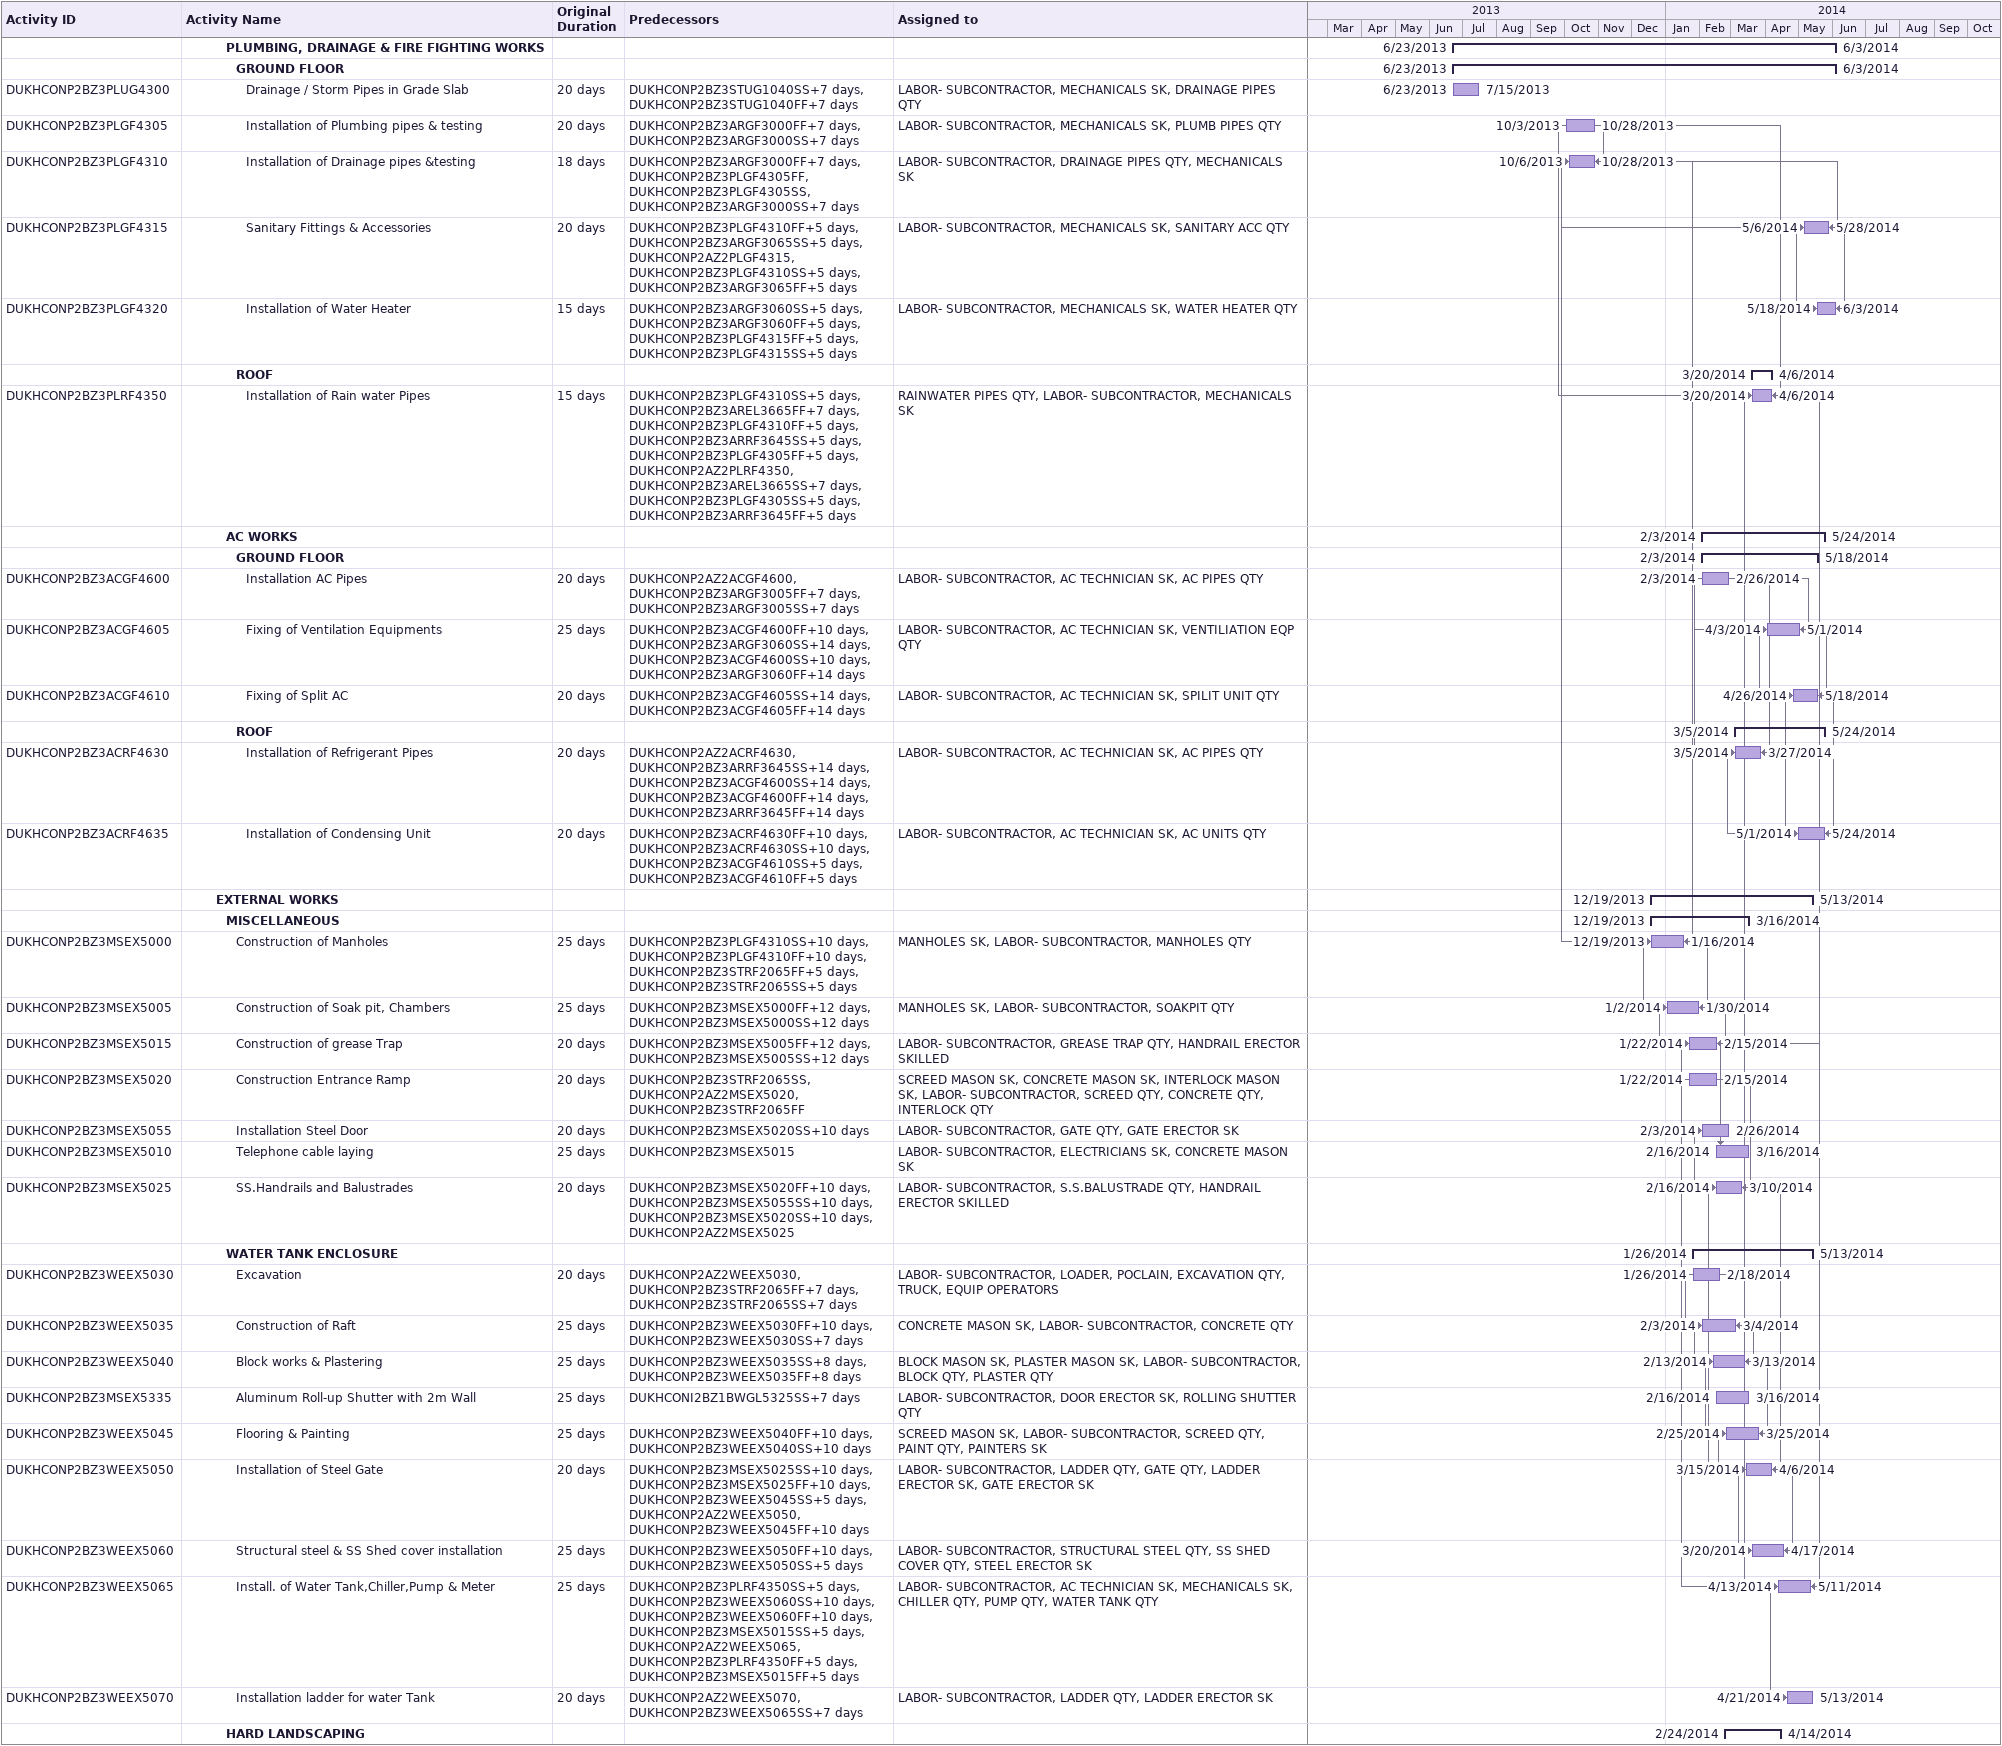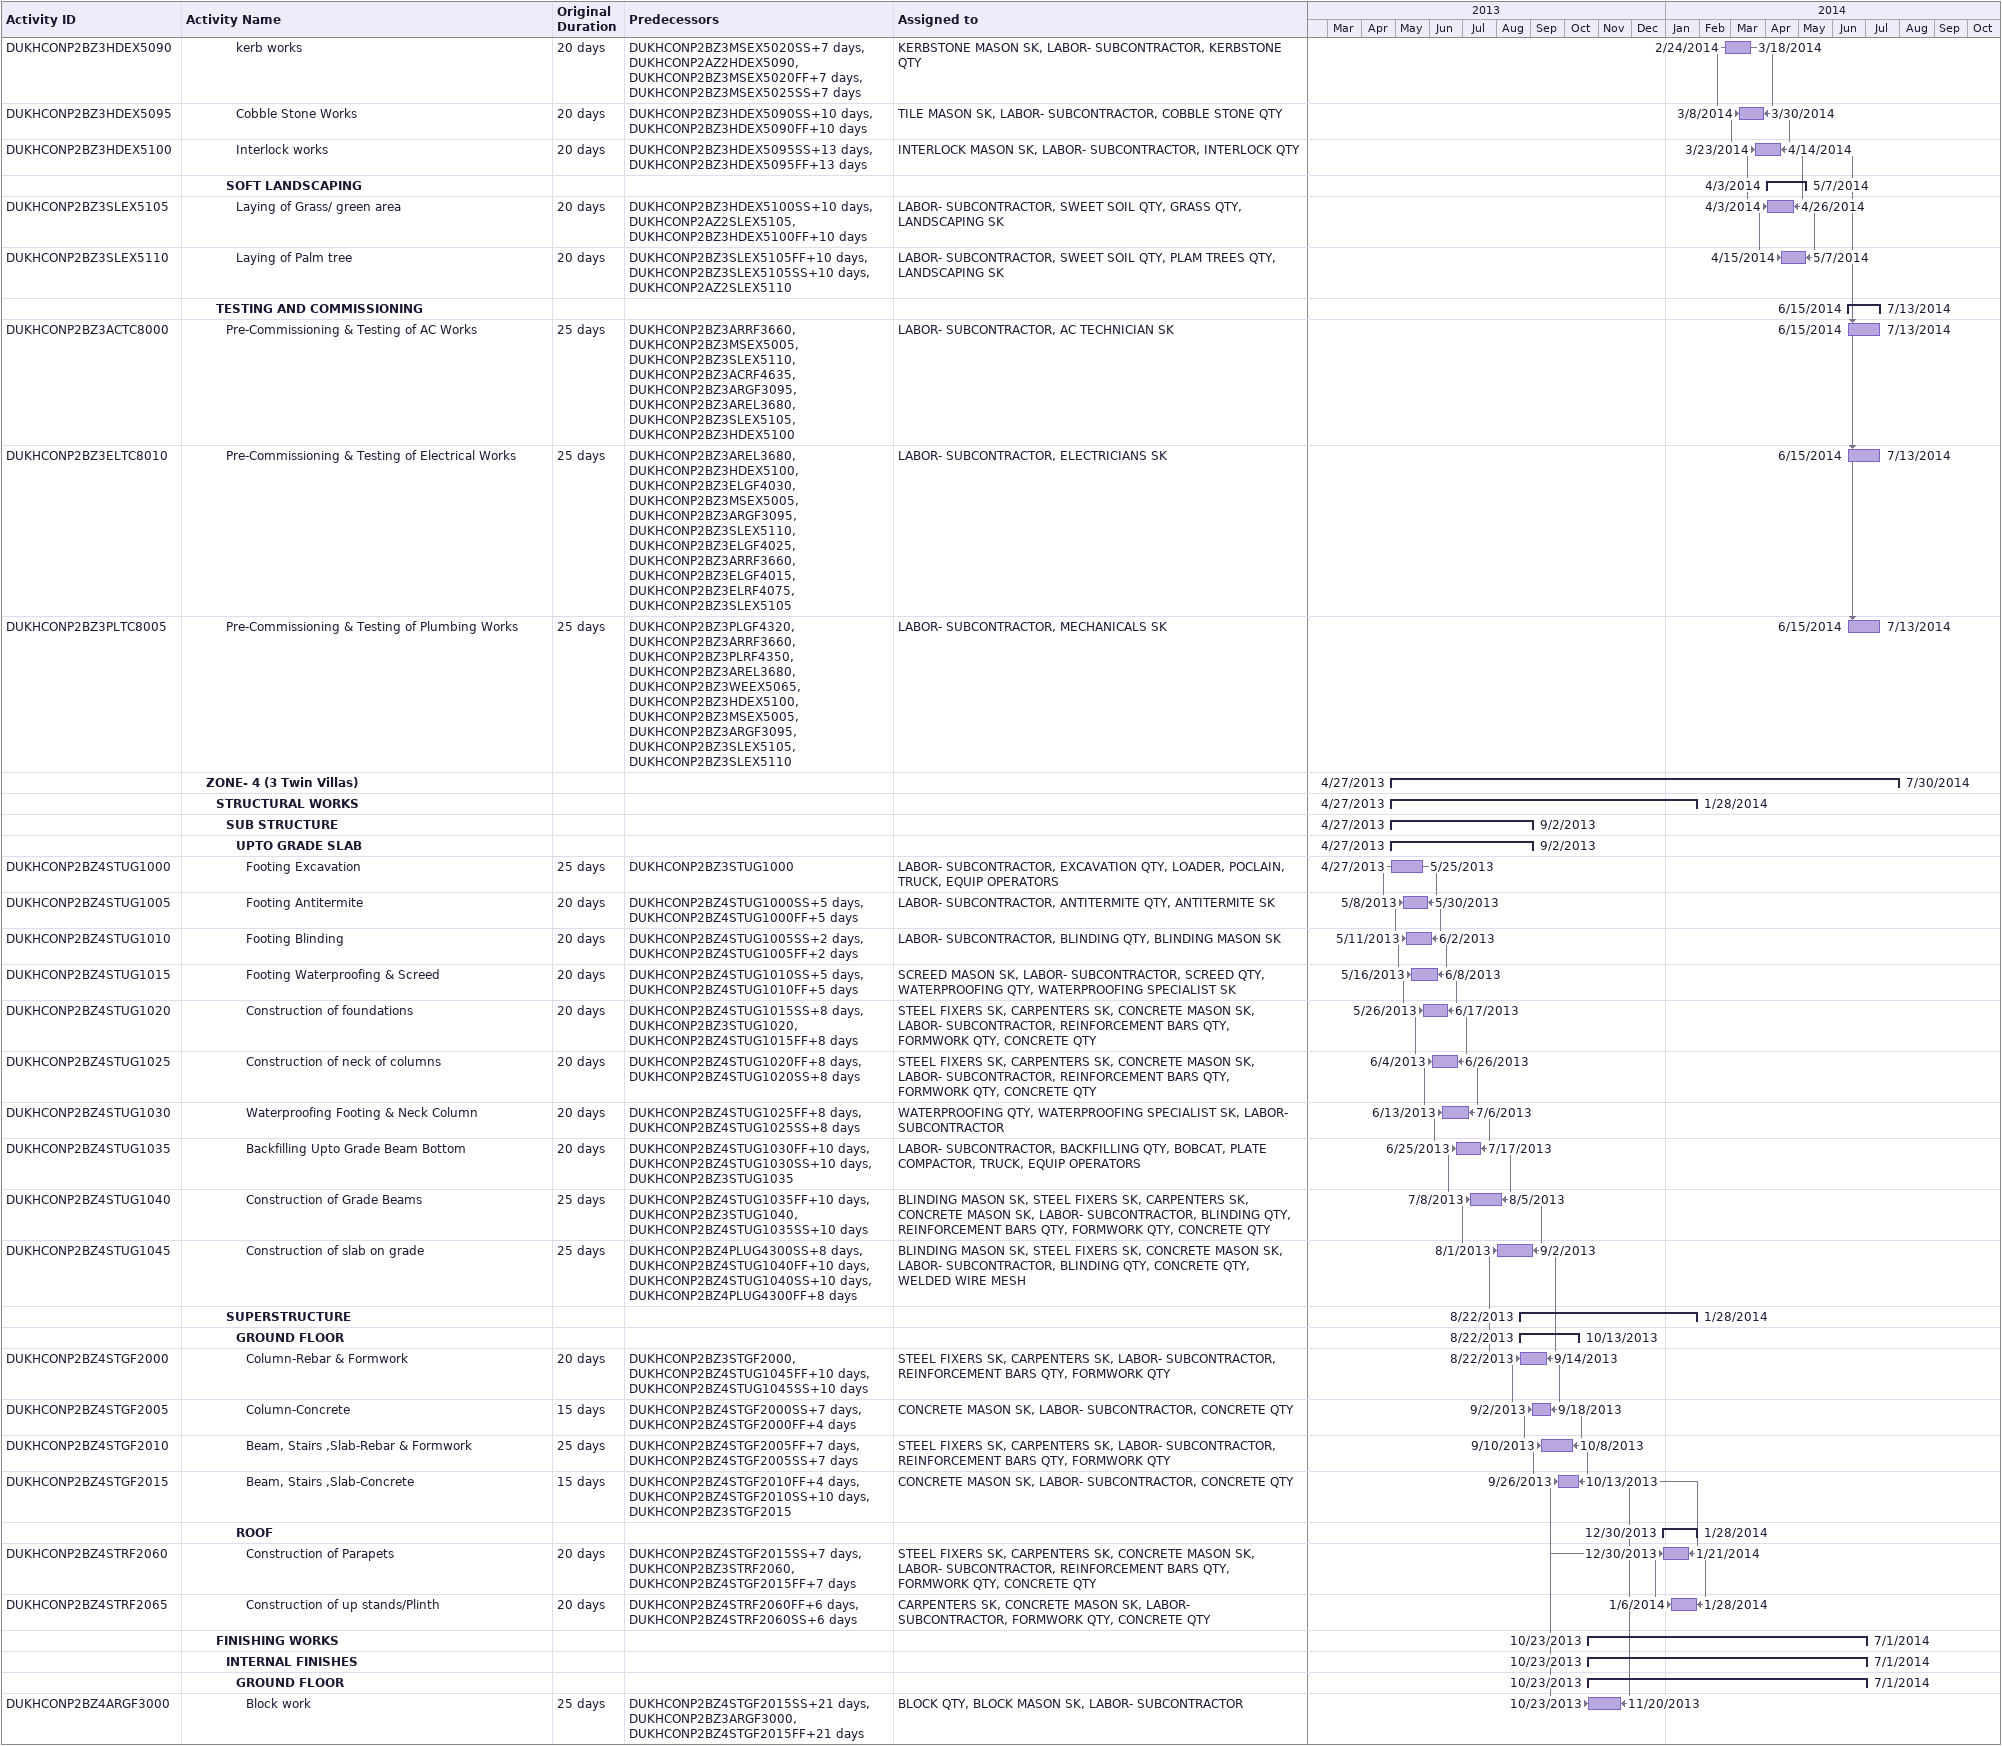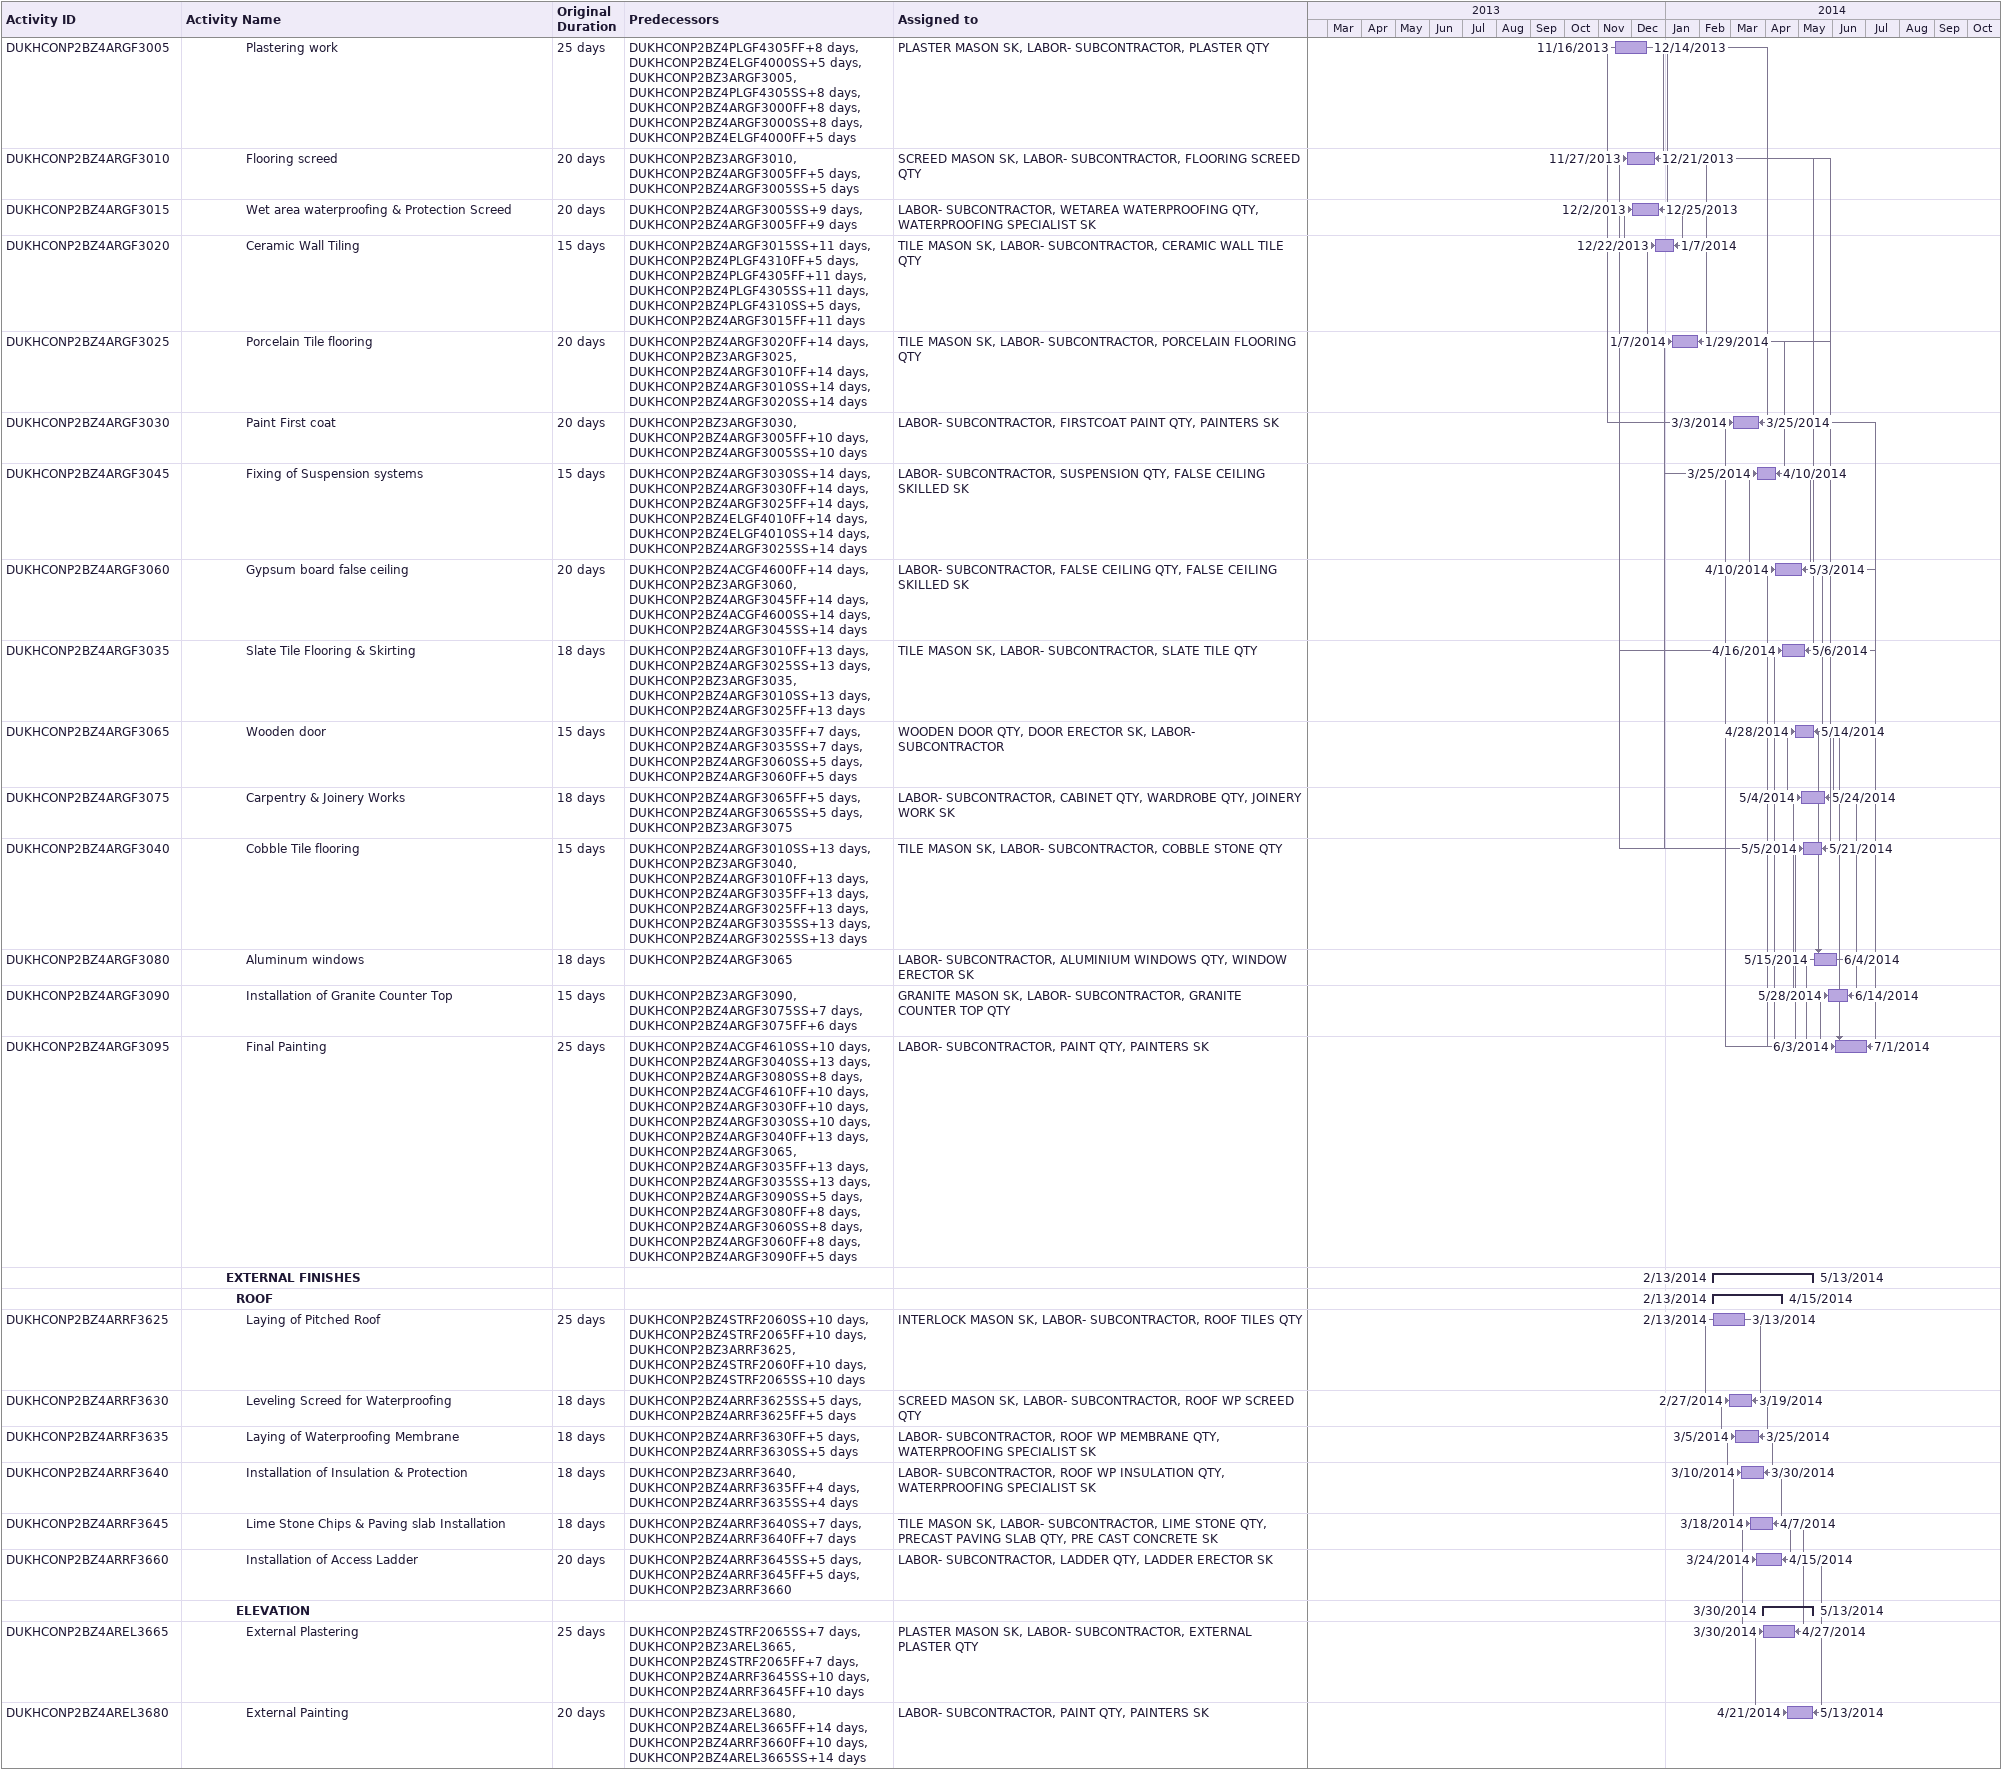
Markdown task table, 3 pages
| ID | Level | Task | Original duration | Start | Finish | Predecessors | Resources |
|---|---|---|---|---|---|---|---|
|  | 5 | **PLUMBING, DRAINAGE & FIRE FIGHTING WORKS** |  | 2013-06-23 | 2014-06-03 |  |  |
|  | 6 | **GROUND FLOOR** |  | 2013-06-23 | 2014-06-03 |  |  |
| DUKHCONP2BZ3PLUG4300 | 7 | Drainage / Storm Pipes in Grade Slab | 20d | 2013-06-23 | 2013-07-15 | DUKHCONP2BZ3STUG1040SS+7d, DUKHCONP2BZ3STUG1040FF+7d | LABOR- SUBCONTRACTOR, MECHANICALS SK, DRAINAGE PIPES QTY |
| DUKHCONP2BZ3PLGF4305 | 7 | Installation of Plumbing pipes & testing | 20d | 2013-10-03 | 2013-10-28 | DUKHCONP2BZ3ARGF3000FF+7d, DUKHCONP2BZ3ARGF3000SS+7d | LABOR- SUBCONTRACTOR, MECHANICALS SK, PLUMB PIPES QTY |
| DUKHCONP2BZ3PLGF4310 | 7 | Installation of Drainage pipes &testing | 18d | 2013-10-06 | 2013-10-28 | DUKHCONP2BZ3ARGF3000FF+7d, DUKHCONP2BZ3PLGF4305FF, DUKHCONP2BZ3PLGF4305SS, DUKHCONP2BZ3ARGF3000SS+7d | LABOR- SUBCONTRACTOR, DRAINAGE PIPES QTY, MECHANICALS SK |
| DUKHCONP2BZ3PLGF4315 | 7 | Sanitary Fittings & Accessories | 20d | 2014-05-06 | 2014-05-28 | DUKHCONP2BZ3PLGF4310FF+5d, DUKHCONP2BZ3ARGF3065SS+5d, DUKHCONP2AZ2PLGF4315, DUKHCONP2BZ3PLGF4310SS+5d, DUKHCONP2BZ3ARGF3065FF+5d | LABOR- SUBCONTRACTOR, MECHANICALS SK, SANITARY ACC QTY |
| DUKHCONP2BZ3PLGF4320 | 7 | Installation of Water Heater | 15d | 2014-05-18 | 2014-06-03 | DUKHCONP2BZ3ARGF3060SS+5d, DUKHCONP2BZ3ARGF3060FF+5d, DUKHCONP2BZ3PLGF4315FF+5d, DUKHCONP2BZ3PLGF4315SS+5d | LABOR- SUBCONTRACTOR, MECHANICALS SK, WATER HEATER QTY |
|  | 6 | **ROOF** |  | 2014-03-20 | 2014-04-06 |  |  |
| DUKHCONP2BZ3PLRF4350 | 7 | Installation of Rain water Pipes | 15d | 2014-03-20 | 2014-04-06 | DUKHCONP2BZ3PLGF4310SS+5d, DUKHCONP2BZ3AREL3665FF+7d, DUKHCONP2BZ3PLGF4310FF+5d, DUKHCONP2BZ3ARRF3645SS+5d, DUKHCONP2BZ3PLGF4305FF+5d, DUKHCONP2AZ2PLRF4350, DUKHCONP2BZ3AREL3665SS+7d, DUKHCONP2BZ3PLGF4305SS+5d, DUKHCONP2BZ3ARRF3645FF+5d | RAINWATER PIPES QTY, LABOR- SUBCONTRACTOR, MECHANICALS SK |
|  | 5 | **AC WORKS** |  | 2014-02-03 | 2014-05-24 |  |  |
|  | 6 | **GROUND FLOOR** |  | 2014-02-03 | 2014-05-18 |  |  |
| DUKHCONP2BZ3ACGF4600 | 7 | Installation AC Pipes | 20d | 2014-02-03 | 2014-02-26 | DUKHCONP2AZ2ACGF4600, DUKHCONP2BZ3ARGF3005FF+7d, DUKHCONP2BZ3ARGF3005SS+7d | LABOR- SUBCONTRACTOR, AC TECHNICIAN SK, AC PIPES QTY |
| DUKHCONP2BZ3ACGF4605 | 7 | Fixing of Ventilation Equipments | 25d | 2014-04-03 | 2014-05-01 | DUKHCONP2BZ3ACGF4600FF+10d, DUKHCONP2BZ3ARGF3060SS+14d, DUKHCONP2BZ3ACGF4600SS+10d, DUKHCONP2BZ3ARGF3060FF+14d | LABOR- SUBCONTRACTOR, AC TECHNICIAN SK, VENTILIATION EQP QTY |
| DUKHCONP2BZ3ACGF4610 | 7 | Fixing of Split AC | 20d | 2014-04-26 | 2014-05-18 | DUKHCONP2BZ3ACGF4605SS+14d, DUKHCONP2BZ3ACGF4605FF+14d | LABOR- SUBCONTRACTOR, AC TECHNICIAN SK, SPILIT UNIT QTY |
|  | 6 | **ROOF** |  | 2014-03-05 | 2014-05-24 |  |  |
| DUKHCONP2BZ3ACRF4630 | 7 | Installation of Refrigerant Pipes | 20d | 2014-03-05 | 2014-03-27 | DUKHCONP2AZ2ACRF4630, DUKHCONP2BZ3ARRF3645SS+14d, DUKHCONP2BZ3ACGF4600SS+14d, DUKHCONP2BZ3ACGF4600FF+14d, DUKHCONP2BZ3ARRF3645FF+14d | LABOR- SUBCONTRACTOR, AC TECHNICIAN SK, AC PIPES QTY |
| DUKHCONP2BZ3ACRF4635 | 7 | Installation of Condensing Unit | 20d | 2014-05-01 | 2014-05-24 | DUKHCONP2BZ3ACRF4630FF+10d, DUKHCONP2BZ3ACRF4630SS+10d, DUKHCONP2BZ3ACGF4610SS+5d, DUKHCONP2BZ3ACGF4610FF+5d | LABOR- SUBCONTRACTOR, AC TECHNICIAN SK, AC UNITS QTY |
|  | 4 | **EXTERNAL WORKS** |  | 2013-12-19 | 2014-05-13 |  |  |
|  | 5 | **MISCELLANEOUS** |  | 2013-12-19 | 2014-03-16 |  |  |
| DUKHCONP2BZ3MSEX5000 | 6 | Construction of Manholes | 25d | 2013-12-19 | 2014-01-16 | DUKHCONP2BZ3PLGF4310SS+10d, DUKHCONP2BZ3PLGF4310FF+10d, DUKHCONP2BZ3STRF2065FF+5d, DUKHCONP2BZ3STRF2065SS+5d | MANHOLES SK, LABOR- SUBCONTRACTOR, MANHOLES QTY |
| DUKHCONP2BZ3MSEX5005 | 6 | Construction of Soak pit, Chambers | 25d | 2014-01-02 | 2014-01-30 | DUKHCONP2BZ3MSEX5000FF+12d, DUKHCONP2BZ3MSEX5000SS+12d | MANHOLES SK, LABOR- SUBCONTRACTOR, SOAKPIT QTY |
| DUKHCONP2BZ3MSEX5015 | 6 | Construction of grease Trap | 20d | 2014-01-22 | 2014-02-15 | DUKHCONP2BZ3MSEX5005FF+12d, DUKHCONP2BZ3MSEX5005SS+12d | LABOR- SUBCONTRACTOR, GREASE TRAP QTY, HANDRAIL ERECTOR SKILLED |
| DUKHCONP2BZ3MSEX5020 | 6 | Construction Entrance Ramp | 20d | 2014-01-22 | 2014-02-15 | DUKHCONP2BZ3STRF2065SS, DUKHCONP2AZ2MSEX5020, DUKHCONP2BZ3STRF2065FF | SCREED MASON SK, CONCRETE MASON SK, INTERLOCK MASON SK, LABOR- SUBCONTRACTOR, SCREED QTY, CONCRETE QTY, INTERLOCK QTY |
| DUKHCONP2BZ3MSEX5055 | 6 | Installation Steel Door | 20d | 2014-02-03 | 2014-02-26 | DUKHCONP2BZ3MSEX5020SS+10d | LABOR- SUBCONTRACTOR, GATE QTY, GATE ERECTOR SK |
| DUKHCONP2BZ3MSEX5010 | 6 | Telephone cable laying | 25d | 2014-02-16 | 2014-03-16 | DUKHCONP2BZ3MSEX5015 | LABOR- SUBCONTRACTOR, ELECTRICIANS SK, CONCRETE MASON SK |
| DUKHCONP2BZ3MSEX5025 | 6 | SS.Handrails and Balustrades | 20d | 2014-02-16 | 2014-03-10 | DUKHCONP2BZ3MSEX5020FF+10d, DUKHCONP2BZ3MSEX5055SS+10d, DUKHCONP2BZ3MSEX5020SS+10d, DUKHCONP2AZ2MSEX5025 | LABOR- SUBCONTRACTOR, S.S.BALUSTRADE QTY, HANDRAIL ERECTOR SKILLED |
|  | 5 | **WATER TANK ENCLOSURE** |  | 2014-01-26 | 2014-05-13 |  |  |
| DUKHCONP2BZ3WEEX5030 | 6 | Excavation | 20d | 2014-01-26 | 2014-02-18 | DUKHCONP2AZ2WEEX5030, DUKHCONP2BZ3STRF2065FF+7d, DUKHCONP2BZ3STRF2065SS+7d | LABOR- SUBCONTRACTOR, LOADER, POCLAIN, EXCAVATION QTY, TRUCK, EQUIP OPERATORS |
| DUKHCONP2BZ3WEEX5035 | 6 | Construction of Raft | 25d | 2014-02-03 | 2014-03-04 | DUKHCONP2BZ3WEEX5030FF+10d, DUKHCONP2BZ3WEEX5030SS+7d | CONCRETE MASON SK, LABOR- SUBCONTRACTOR, CONCRETE QTY |
| DUKHCONP2BZ3WEEX5040 | 6 | Block works & Plastering | 25d | 2014-02-13 | 2014-03-13 | DUKHCONP2BZ3WEEX5035SS+8d, DUKHCONP2BZ3WEEX5035FF+8d | BLOCK MASON SK, PLASTER MASON SK, LABOR- SUBCONTRACTOR, BLOCK QTY, PLASTER QTY |
| DUKHCONP2BZ3MSEX5335 | 6 | Aluminum Roll-up Shutter with 2m Wall | 25d | 2014-02-16 | 2014-03-16 | DUKHCONI2BZ1BWGL5325SS+7d | LABOR- SUBCONTRACTOR, DOOR ERECTOR SK, ROLLING SHUTTER QTY |
| DUKHCONP2BZ3WEEX5045 | 6 | Flooring & Painting | 25d | 2014-02-25 | 2014-03-25 | DUKHCONP2BZ3WEEX5040FF+10d, DUKHCONP2BZ3WEEX5040SS+10d | SCREED MASON SK, LABOR- SUBCONTRACTOR, SCREED QTY, PAINT QTY, PAINTERS SK |
| DUKHCONP2BZ3WEEX5050 | 6 | Installation of Steel Gate | 20d | 2014-03-15 | 2014-04-06 | DUKHCONP2BZ3MSEX5025SS+10d, DUKHCONP2BZ3MSEX5025FF+10d, DUKHCONP2BZ3WEEX5045SS+5d, DUKHCONP2AZ2WEEX5050, DUKHCONP2BZ3WEEX5045FF+10d | LABOR- SUBCONTRACTOR, LADDER QTY, GATE QTY, LADDER ERECTOR SK, GATE ERECTOR SK |
| DUKHCONP2BZ3WEEX5060 | 6 | Structural steel & SS Shed cover installation | 25d | 2014-03-20 | 2014-04-17 | DUKHCONP2BZ3WEEX5050FF+10d, DUKHCONP2BZ3WEEX5050SS+5d | LABOR- SUBCONTRACTOR, STRUCTURAL STEEL QTY, SS SHED COVER QTY, STEEL ERECTOR SK |
| DUKHCONP2BZ3WEEX5065 | 6 | Install. of Water Tank,Chiller,Pump & Meter | 25d | 2014-04-13 | 2014-05-11 | DUKHCONP2BZ3PLRF4350SS+5d, DUKHCONP2BZ3WEEX5060SS+10d, DUKHCONP2BZ3WEEX5060FF+10d, DUKHCONP2BZ3MSEX5015SS+5d, DUKHCONP2AZ2WEEX5065, DUKHCONP2BZ3PLRF4350FF+5d, DUKHCONP2BZ3MSEX5015FF+5d | LABOR- SUBCONTRACTOR, AC TECHNICIAN SK, MECHANICALS SK, CHILLER QTY, PUMP QTY, WATER TANK QTY |
| DUKHCONP2BZ3WEEX5070 | 6 | Installation ladder for water Tank | 20d | 2014-04-21 | 2014-05-13 | DUKHCONP2AZ2WEEX5070, DUKHCONP2BZ3WEEX5065SS+7d | LABOR- SUBCONTRACTOR, LADDER QTY, LADDER ERECTOR SK |
|  | 5 | **HARD LANDSCAPING** |  | 2014-02-24 | 2014-04-14 |  |  |
| DUKHCONP2BZ3HDEX5090 | 6 | kerb works | 20d | 2014-02-24 | 2014-03-18 | DUKHCONP2BZ3MSEX5020SS+7d, DUKHCONP2AZ2HDEX5090, DUKHCONP2BZ3MSEX5020FF+7d, DUKHCONP2BZ3MSEX5025SS+7d | KERBSTONE MASON SK, LABOR- SUBCONTRACTOR, KERBSTONE QTY |
| DUKHCONP2BZ3HDEX5095 | 6 | Cobble Stone Works | 20d | 2014-03-08 | 2014-03-30 | DUKHCONP2BZ3HDEX5090SS+10d, DUKHCONP2BZ3HDEX5090FF+10d | TILE MASON SK, LABOR- SUBCONTRACTOR, COBBLE STONE QTY |
| DUKHCONP2BZ3HDEX5100 | 6 | Interlock works | 20d | 2014-03-23 | 2014-04-14 | DUKHCONP2BZ3HDEX5095SS+13d, DUKHCONP2BZ3HDEX5095FF+13d | INTERLOCK MASON SK, LABOR- SUBCONTRACTOR, INTERLOCK QTY |
|  | 5 | **SOFT LANDSCAPING** |  | 2014-04-03 | 2014-05-07 |  |  |
| DUKHCONP2BZ3SLEX5105 | 6 | Laying of Grass/ green area | 20d | 2014-04-03 | 2014-04-26 | DUKHCONP2BZ3HDEX5100SS+10d, DUKHCONP2AZ2SLEX5105, DUKHCONP2BZ3HDEX5100FF+10d | LABOR- SUBCONTRACTOR, SWEET SOIL QTY, GRASS QTY, LANDSCAPING SK |
| DUKHCONP2BZ3SLEX5110 | 6 | Laying of Palm tree | 20d | 2014-04-15 | 2014-05-07 | DUKHCONP2BZ3SLEX5105FF+10d, DUKHCONP2BZ3SLEX5105SS+10d, DUKHCONP2AZ2SLEX5110 | LABOR- SUBCONTRACTOR, SWEET SOIL QTY, PLAM TREES QTY, LANDSCAPING SK |
|  | 4 | **TESTING AND COMMISSIONING** |  | 2014-06-15 | 2014-07-13 |  |  |
| DUKHCONP2BZ3ACTC8000 | 5 | Pre-Commissioning & Testing of AC Works | 25d | 2014-06-15 | 2014-07-13 | DUKHCONP2BZ3ARRF3660, DUKHCONP2BZ3MSEX5005, DUKHCONP2BZ3SLEX5110, DUKHCONP2BZ3ACRF4635, DUKHCONP2BZ3ARGF3095, DUKHCONP2BZ3AREL3680, DUKHCONP2BZ3SLEX5105, DUKHCONP2BZ3HDEX5100 | LABOR- SUBCONTRACTOR, AC TECHNICIAN SK |
| DUKHCONP2BZ3ELTC8010 | 5 | Pre-Commissioning & Testing of Electrical Works | 25d | 2014-06-15 | 2014-07-13 | DUKHCONP2BZ3AREL3680, DUKHCONP2BZ3HDEX5100, DUKHCONP2BZ3ELGF4030, DUKHCONP2BZ3MSEX5005, DUKHCONP2BZ3ARGF3095, DUKHCONP2BZ3SLEX5110, DUKHCONP2BZ3ELGF4025, DUKHCONP2BZ3ARRF3660, DUKHCONP2BZ3ELGF4015, DUKHCONP2BZ3ELRF4075, DUKHCONP2BZ3SLEX5105 | LABOR- SUBCONTRACTOR, ELECTRICIANS SK |
| DUKHCONP2BZ3PLTC8005 | 5 | Pre-Commissioning & Testing of Plumbing Works | 25d | 2014-06-15 | 2014-07-13 | DUKHCONP2BZ3PLGF4320, DUKHCONP2BZ3ARRF3660, DUKHCONP2BZ3PLRF4350, DUKHCONP2BZ3AREL3680, DUKHCONP2BZ3WEEX5065, DUKHCONP2BZ3HDEX5100, DUKHCONP2BZ3MSEX5005, DUKHCONP2BZ3ARGF3095, DUKHCONP2BZ3SLEX5105, DUKHCONP2BZ3SLEX5110 | LABOR- SUBCONTRACTOR, MECHANICALS SK |
|  | 3 | **ZONE- 4 (3 Twin Villas)** |  | 2013-04-27 | 2014-07-30 |  |  |
|  | 4 | **STRUCTURAL WORKS** |  | 2013-04-27 | 2014-01-28 |  |  |
|  | 5 | **SUB STRUCTURE** |  | 2013-04-27 | 2013-09-02 |  |  |
|  | 6 | **UPTO GRADE SLAB** |  | 2013-04-27 | 2013-09-02 |  |  |
| DUKHCONP2BZ4STUG1000 | 7 | Footing Excavation | 25d | 2013-04-27 | 2013-05-25 | DUKHCONP2BZ3STUG1000 | LABOR- SUBCONTRACTOR, EXCAVATION QTY, LOADER, POCLAIN, TRUCK, EQUIP OPERATORS |
| DUKHCONP2BZ4STUG1005 | 7 | Footing Antitermite | 20d | 2013-05-08 | 2013-05-30 | DUKHCONP2BZ4STUG1000SS+5d, DUKHCONP2BZ4STUG1000FF+5d | LABOR- SUBCONTRACTOR, ANTITERMITE QTY, ANTITERMITE SK |
| DUKHCONP2BZ4STUG1010 | 7 | Footing Blinding | 20d | 2013-05-11 | 2013-06-02 | DUKHCONP2BZ4STUG1005SS+2d, DUKHCONP2BZ4STUG1005FF+2d | LABOR- SUBCONTRACTOR, BLINDING QTY, BLINDING MASON SK |
| DUKHCONP2BZ4STUG1015 | 7 | Footing Waterproofing & Screed | 20d | 2013-05-16 | 2013-06-08 | DUKHCONP2BZ4STUG1010SS+5d, DUKHCONP2BZ4STUG1010FF+5d | SCREED MASON SK, LABOR- SUBCONTRACTOR, SCREED QTY, WATERPROOFING QTY, WATERPROOFING SPECIALIST SK |
| DUKHCONP2BZ4STUG1020 | 7 | Construction of foundations | 20d | 2013-05-26 | 2013-06-17 | DUKHCONP2BZ4STUG1015SS+8d, DUKHCONP2BZ3STUG1020, DUKHCONP2BZ4STUG1015FF+8d | STEEL FIXERS SK, CARPENTERS SK, CONCRETE MASON SK, LABOR- SUBCONTRACTOR, REINFORCEMENT BARS QTY, FORMWORK QTY, CONCRETE QTY |
| DUKHCONP2BZ4STUG1025 | 7 | Construction of neck of columns | 20d | 2013-06-04 | 2013-06-26 | DUKHCONP2BZ4STUG1020FF+8d, DUKHCONP2BZ4STUG1020SS+8d | STEEL FIXERS SK, CARPENTERS SK, CONCRETE MASON SK, LABOR- SUBCONTRACTOR, REINFORCEMENT BARS QTY, FORMWORK QTY, CONCRETE QTY |
| DUKHCONP2BZ4STUG1030 | 7 | Waterproofing Footing & Neck Column | 20d | 2013-06-13 | 2013-07-06 | DUKHCONP2BZ4STUG1025FF+8d, DUKHCONP2BZ4STUG1025SS+8d | WATERPROOFING QTY, WATERPROOFING SPECIALIST SK, LABOR- SUBCONTRACTOR |
| DUKHCONP2BZ4STUG1035 | 7 | Backfilling Upto Grade Beam Bottom | 20d | 2013-06-25 | 2013-07-17 | DUKHCONP2BZ4STUG1030FF+10d, DUKHCONP2BZ4STUG1030SS+10d, DUKHCONP2BZ3STUG1035 | LABOR- SUBCONTRACTOR, BACKFILLING QTY, BOBCAT, PLATE COMPACTOR, TRUCK, EQUIP OPERATORS |
| DUKHCONP2BZ4STUG1040 | 7 | Construction of Grade Beams | 25d | 2013-07-08 | 2013-08-05 | DUKHCONP2BZ4STUG1035FF+10d, DUKHCONP2BZ3STUG1040, DUKHCONP2BZ4STUG1035SS+10d | BLINDING MASON SK, STEEL FIXERS SK, CARPENTERS SK, CONCRETE MASON SK, LABOR- SUBCONTRACTOR, BLINDING QTY, REINFORCEMENT BARS QTY, FORMWORK QTY, CONCRETE QTY |
| DUKHCONP2BZ4STUG1045 | 7 | Construction of slab on grade | 25d | 2013-08-01 | 2013-09-02 | DUKHCONP2BZ4PLUG4300SS+8d, DUKHCONP2BZ4STUG1040FF+10d, DUKHCONP2BZ4STUG1040SS+10d, DUKHCONP2BZ4PLUG4300FF+8d | BLINDING MASON SK, STEEL FIXERS SK, CONCRETE MASON SK, LABOR- SUBCONTRACTOR, BLINDING QTY, CONCRETE QTY, WELDED WIRE MESH |
|  | 5 | **SUPERSTRUCTURE** |  | 2013-08-22 | 2014-01-28 |  |  |
|  | 6 | **GROUND FLOOR** |  | 2013-08-22 | 2013-10-13 |  |  |
| DUKHCONP2BZ4STGF2000 | 7 | Column-Rebar & Formwork | 20d | 2013-08-22 | 2013-09-14 | DUKHCONP2BZ3STGF2000, DUKHCONP2BZ4STUG1045FF+10d, DUKHCONP2BZ4STUG1045SS+10d | STEEL FIXERS SK, CARPENTERS SK, LABOR- SUBCONTRACTOR, REINFORCEMENT BARS QTY, FORMWORK QTY |
| DUKHCONP2BZ4STGF2005 | 7 | Column-Concrete | 15d | 2013-09-02 | 2013-09-18 | DUKHCONP2BZ4STGF2000SS+7d, DUKHCONP2BZ4STGF2000FF+4d | CONCRETE MASON SK, LABOR- SUBCONTRACTOR, CONCRETE QTY |
| DUKHCONP2BZ4STGF2010 | 7 | Beam, Stairs ,Slab-Rebar & Formwork | 25d | 2013-09-10 | 2013-10-08 | DUKHCONP2BZ4STGF2005FF+7d, DUKHCONP2BZ4STGF2005SS+7d | STEEL FIXERS SK, CARPENTERS SK, LABOR- SUBCONTRACTOR, REINFORCEMENT BARS QTY, FORMWORK QTY |
| DUKHCONP2BZ4STGF2015 | 7 | Beam, Stairs ,Slab-Concrete | 15d | 2013-09-26 | 2013-10-13 | DUKHCONP2BZ4STGF2010FF+4d, DUKHCONP2BZ4STGF2010SS+10d, DUKHCONP2BZ3STGF2015 | CONCRETE MASON SK, LABOR- SUBCONTRACTOR, CONCRETE QTY |
|  | 6 | **ROOF** |  | 2013-12-30 | 2014-01-28 |  |  |
| DUKHCONP2BZ4STRF2060 | 7 | Construction of Parapets | 20d | 2013-12-30 | 2014-01-21 | DUKHCONP2BZ4STGF2015SS+7d, DUKHCONP2BZ3STRF2060, DUKHCONP2BZ4STGF2015FF+7d | STEEL FIXERS SK, CARPENTERS SK, CONCRETE MASON SK, LABOR- SUBCONTRACTOR, REINFORCEMENT BARS QTY, FORMWORK QTY, CONCRETE QTY |
| DUKHCONP2BZ4STRF2065 | 7 | Construction of up stands/Plinth | 20d | 2014-01-06 | 2014-01-28 | DUKHCONP2BZ4STRF2060FF+6d, DUKHCONP2BZ4STRF2060SS+6d | CARPENTERS SK, CONCRETE MASON SK, LABOR- SUBCONTRACTOR, FORMWORK QTY, CONCRETE QTY |
|  | 4 | **FINISHING WORKS** |  | 2013-10-23 | 2014-07-01 |  |  |
|  | 5 | **INTERNAL FINISHES** |  | 2013-10-23 | 2014-07-01 |  |  |
|  | 6 | **GROUND FLOOR** |  | 2013-10-23 | 2014-07-01 |  |  |
| DUKHCONP2BZ4ARGF3000 | 7 | Block work | 25d | 2013-10-23 | 2013-11-20 | DUKHCONP2BZ4STGF2015SS+21d, DUKHCONP2BZ3ARGF3000, DUKHCONP2BZ4STGF2015FF+21d | BLOCK QTY, BLOCK MASON SK, LABOR- SUBCONTRACTOR |
| DUKHCONP2BZ4ARGF3005 | 7 | Plastering work | 25d | 2013-11-16 | 2013-12-14 | DUKHCONP2BZ4PLGF4305FF+8d, DUKHCONP2BZ4ELGF4000SS+5d, DUKHCONP2BZ3ARGF3005, DUKHCONP2BZ4PLGF4305SS+8d, DUKHCONP2BZ4ARGF3000FF+8d, DUKHCONP2BZ4ARGF3000SS+8d, DUKHCONP2BZ4ELGF4000FF+5d | PLASTER MASON SK, LABOR- SUBCONTRACTOR, PLASTER QTY |
| DUKHCONP2BZ4ARGF3010 | 7 | Flooring screed | 20d | 2013-11-27 | 2013-12-21 | DUKHCONP2BZ3ARGF3010, DUKHCONP2BZ4ARGF3005FF+5d, DUKHCONP2BZ4ARGF3005SS+5d | SCREED MASON SK, LABOR- SUBCONTRACTOR, FLOORING SCREED QTY |
| DUKHCONP2BZ4ARGF3015 | 7 | Wet area waterproofing & Protection Screed | 20d | 2013-12-02 | 2013-12-25 | DUKHCONP2BZ4ARGF3005SS+9d, DUKHCONP2BZ4ARGF3005FF+9d | LABOR- SUBCONTRACTOR, WETAREA WATERPROOFING QTY, WATERPROOFING SPECIALIST SK |
| DUKHCONP2BZ4ARGF3020 | 7 | Ceramic Wall Tiling | 15d | 2013-12-22 | 2014-01-07 | DUKHCONP2BZ4ARGF3015SS+11d, DUKHCONP2BZ4PLGF4310FF+5d, DUKHCONP2BZ4PLGF4305FF+11d, DUKHCONP2BZ4PLGF4305SS+11d, DUKHCONP2BZ4PLGF4310SS+5d, DUKHCONP2BZ4ARGF3015FF+11d | TILE MASON SK, LABOR- SUBCONTRACTOR, CERAMIC WALL TILE QTY |
| DUKHCONP2BZ4ARGF3025 | 7 | Porcelain Tile flooring | 20d | 2014-01-07 | 2014-01-29 | DUKHCONP2BZ4ARGF3020FF+14d, DUKHCONP2BZ3ARGF3025, DUKHCONP2BZ4ARGF3010FF+14d, DUKHCONP2BZ4ARGF3010SS+14d, DUKHCONP2BZ4ARGF3020SS+14d | TILE MASON SK, LABOR- SUBCONTRACTOR, PORCELAIN FLOORING QTY |
| DUKHCONP2BZ4ARGF3030 | 7 | Paint First coat | 20d | 2014-03-03 | 2014-03-25 | DUKHCONP2BZ3ARGF3030, DUKHCONP2BZ4ARGF3005FF+10d, DUKHCONP2BZ4ARGF3005SS+10d | LABOR- SUBCONTRACTOR, FIRSTCOAT PAINT QTY, PAINTERS SK |
| DUKHCONP2BZ4ARGF3045 | 7 | Fixing of Suspension systems | 15d | 2014-03-25 | 2014-04-10 | DUKHCONP2BZ4ARGF3030SS+14d, DUKHCONP2BZ4ARGF3030FF+14d, DUKHCONP2BZ4ARGF3025FF+14d, DUKHCONP2BZ4ELGF4010FF+14d, DUKHCONP2BZ4ELGF4010SS+14d, DUKHCONP2BZ4ARGF3025SS+14d | LABOR- SUBCONTRACTOR, SUSPENSION QTY, FALSE CEILING SKILLED SK |
| DUKHCONP2BZ4ARGF3060 | 7 | Gypsum board false ceiling | 20d | 2014-04-10 | 2014-05-03 | DUKHCONP2BZ4ACGF4600FF+14d, DUKHCONP2BZ3ARGF3060, DUKHCONP2BZ4ARGF3045FF+14d, DUKHCONP2BZ4ACGF4600SS+14d, DUKHCONP2BZ4ARGF3045SS+14d | LABOR- SUBCONTRACTOR, FALSE CEILING QTY, FALSE CEILING SKILLED SK |
| DUKHCONP2BZ4ARGF3035 | 7 | Slate Tile Flooring & Skirting | 18d | 2014-04-16 | 2014-05-06 | DUKHCONP2BZ4ARGF3010FF+13d, DUKHCONP2BZ4ARGF3025SS+13d, DUKHCONP2BZ3ARGF3035, DUKHCONP2BZ4ARGF3010SS+13d, DUKHCONP2BZ4ARGF3025FF+13d | TILE MASON SK, LABOR- SUBCONTRACTOR, SLATE TILE QTY |
| DUKHCONP2BZ4ARGF3065 | 7 | Wooden door | 15d | 2014-04-28 | 2014-05-14 | DUKHCONP2BZ4ARGF3035FF+7d, DUKHCONP2BZ4ARGF3035SS+7d, DUKHCONP2BZ4ARGF3060SS+5d, DUKHCONP2BZ4ARGF3060FF+5d | WOODEN DOOR QTY, DOOR ERECTOR SK, LABOR- SUBCONTRACTOR |
| DUKHCONP2BZ4ARGF3075 | 7 | Carpentry & Joinery Works | 18d | 2014-05-04 | 2014-05-24 | DUKHCONP2BZ4ARGF3065FF+5d, DUKHCONP2BZ4ARGF3065SS+5d, DUKHCONP2BZ3ARGF3075 | LABOR- SUBCONTRACTOR, CABINET QTY, WARDROBE QTY, JOINERY WORK SK |
| DUKHCONP2BZ4ARGF3040 | 7 | Cobble Tile flooring | 15d | 2014-05-05 | 2014-05-21 | DUKHCONP2BZ4ARGF3010SS+13d, DUKHCONP2BZ3ARGF3040, DUKHCONP2BZ4ARGF3010FF+13d, DUKHCONP2BZ4ARGF3035FF+13d, DUKHCONP2BZ4ARGF3025FF+13d, DUKHCONP2BZ4ARGF3035SS+13d, DUKHCONP2BZ4ARGF3025SS+13d | TILE MASON SK, LABOR- SUBCONTRACTOR, COBBLE STONE QTY |
| DUKHCONP2BZ4ARGF3080 | 7 | Aluminum windows | 18d | 2014-05-15 | 2014-06-04 | DUKHCONP2BZ4ARGF3065 | LABOR- SUBCONTRACTOR, ALUMINIUM WINDOWS QTY, WINDOW ERECTOR SK |
| DUKHCONP2BZ4ARGF3090 | 7 | Installation of Granite Counter Top | 15d | 2014-05-28 | 2014-06-14 | DUKHCONP2BZ3ARGF3090, DUKHCONP2BZ4ARGF3075SS+7d, DUKHCONP2BZ4ARGF3075FF+6d | GRANITE MASON SK, LABOR- SUBCONTRACTOR, GRANITE COUNTER TOP QTY |
| DUKHCONP2BZ4ARGF3095 | 7 | Final Painting | 25d | 2014-06-03 | 2014-07-01 | DUKHCONP2BZ4ACGF4610SS+10d, DUKHCONP2BZ4ARGF3040SS+13d, DUKHCONP2BZ4ARGF3080SS+8d, DUKHCONP2BZ4ACGF4610FF+10d, DUKHCONP2BZ4ARGF3030FF+10d, DUKHCONP2BZ4ARGF3030SS+10d, DUKHCONP2BZ4ARGF3040FF+13d, DUKHCONP2BZ4ARGF3065, DUKHCONP2BZ4ARGF3035FF+13d, DUKHCONP2BZ4ARGF3035SS+13d, DUKHCONP2BZ4ARGF3090SS+5d, DUKHCONP2BZ4ARGF3080FF+8d, DUKHCONP2BZ4ARGF3060SS+8d, DUKHCONP2BZ4ARGF3060FF+8d, DUKHCONP2BZ4ARGF3090FF+5d | LABOR- SUBCONTRACTOR, PAINT QTY, PAINTERS SK |
|  | 5 | **EXTERNAL FINISHES** |  | 2014-02-13 | 2014-05-13 |  |  |
|  | 6 | **ROOF** |  | 2014-02-13 | 2014-04-15 |  |  |
| DUKHCONP2BZ4ARRF3625 | 7 | Laying of Pitched Roof | 25d | 2014-02-13 | 2014-03-13 | DUKHCONP2BZ4STRF2060SS+10d, DUKHCONP2BZ4STRF2065FF+10d, DUKHCONP2BZ3ARRF3625, DUKHCONP2BZ4STRF2060FF+10d, DUKHCONP2BZ4STRF2065SS+10d | INTERLOCK MASON SK, LABOR- SUBCONTRACTOR, ROOF TILES QTY |
| DUKHCONP2BZ4ARRF3630 | 7 | Leveling Screed for Waterproofing | 18d | 2014-02-27 | 2014-03-19 | DUKHCONP2BZ4ARRF3625SS+5d, DUKHCONP2BZ4ARRF3625FF+5d | SCREED MASON SK, LABOR- SUBCONTRACTOR, ROOF WP SCREED QTY |
| DUKHCONP2BZ4ARRF3635 | 7 | Laying of Waterproofing Membrane | 18d | 2014-03-05 | 2014-03-25 | DUKHCONP2BZ4ARRF3630FF+5d, DUKHCONP2BZ4ARRF3630SS+5d | LABOR- SUBCONTRACTOR, ROOF WP MEMBRANE QTY, WATERPROOFING SPECIALIST SK |
| DUKHCONP2BZ4ARRF3640 | 7 | Installation of Insulation & Protection | 18d | 2014-03-10 | 2014-03-30 | DUKHCONP2BZ3ARRF3640, DUKHCONP2BZ4ARRF3635FF+4d, DUKHCONP2BZ4ARRF3635SS+4d | LABOR- SUBCONTRACTOR, ROOF WP INSULATION QTY, WATERPROOFING SPECIALIST SK |
| DUKHCONP2BZ4ARRF3645 | 7 | Lime Stone Chips & Paving slab Installation | 18d | 2014-03-18 | 2014-04-07 | DUKHCONP2BZ4ARRF3640SS+7d, DUKHCONP2BZ4ARRF3640FF+7d | TILE MASON SK, LABOR- SUBCONTRACTOR, LIME STONE QTY, PRECAST PAVING SLAB QTY, PRE CAST CONCRETE SK |
| DUKHCONP2BZ4ARRF3660 | 7 | Installation of Access Ladder | 20d | 2014-03-24 | 2014-04-15 | DUKHCONP2BZ4ARRF3645SS+5d, DUKHCONP2BZ4ARRF3645FF+5d, DUKHCONP2BZ3ARRF3660 | LABOR- SUBCONTRACTOR, LADDER QTY, LADDER ERECTOR SK |
|  | 6 | **ELEVATION** |  | 2014-03-30 | 2014-05-13 |  |  |
| DUKHCONP2BZ4AREL3665 | 7 | External Plastering | 25d | 2014-03-30 | 2014-04-27 | DUKHCONP2BZ4STRF2065SS+7d, DUKHCONP2BZ3AREL3665, DUKHCONP2BZ4STRF2065FF+7d, DUKHCONP2BZ4ARRF3645SS+10d, DUKHCONP2BZ4ARRF3645FF+10d | PLASTER MASON SK, LABOR- SUBCONTRACTOR, EXTERNAL PLASTER QTY |
| DUKHCONP2BZ4AREL3680 | 7 | External Painting | 20d | 2014-04-21 | 2014-05-13 | DUKHCONP2BZ3AREL3680, DUKHCONP2BZ4AREL3665FF+14d, DUKHCONP2BZ4ARRF3660FF+10d, DUKHCONP2BZ4AREL3665SS+14d | LABOR- SUBCONTRACTOR, PAINT QTY, PAINTERS SK |
